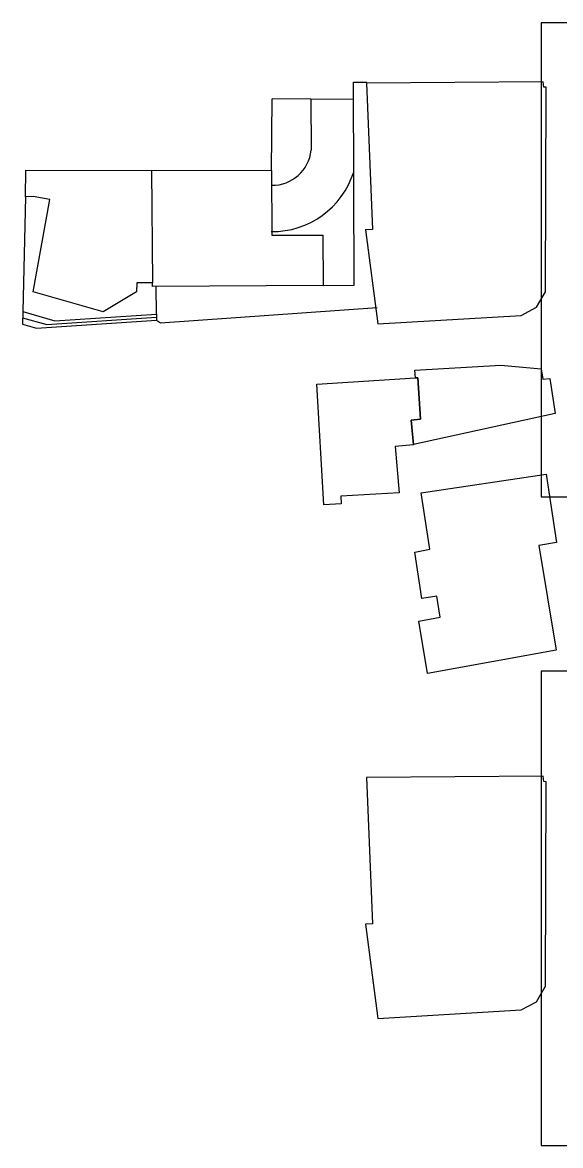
# Model space of a CAD drawing. Header units: millimetres. Extents: x -6716 to 14417, y -6142 to 137521.
# Drawn here: x -6716 to 250, y 90855 to 105400 of the extents above; entities that cross this region are included whole.
import ezdxf

# ---------------------------------------------------------------- set-up
doc = ezdxf.new("R2010")
doc.units = ezdxf.units.MM
doc.header["$LTSCALE"] = 100
doc.layers.add('RA-Floor.BoundingBox', color=55, linetype='Continuous', lineweight=20)
doc.layers.add('鄰房', color=2, linetype='Continuous', plot=False)

msp = doc.modelspace()

# ---------------------------------------------------------------- linework, layer by layer
at = {"layer": 'Defpoints'}
for points in [[(0, 99257), (8610, 99257), (8610, 105397), (0, 105397)], [(0, 90857), (8610, 90857), (8610, 96997), (0, 96997)]]:
    msp.add_lwpolyline(points, close=True, dxfattribs=at)
at = {"layer": 'RA-Floor.BoundingBox', "const_width": 5}
for points in [[(0, 105397), (8610, 105397), (8610, 99257), (0, 99257)], [(0, 96997), (8610, 96997), (8610, 90857), (0, 90857)]]:
    msp.add_lwpolyline(points, close=True, dxfattribs=at)
at = {"layer": '鄰房', "color": 8}
for p, q in [((-2431, 104628), (-2259, 104628)), ((-3490, 103481), (-3482, 104412)), ((-2981, 104408), (-3482, 104412)), ((-2981, 104408), (-2431, 104411)), ((-2981, 104408), (-2979, 103744)), ((-5045, 103485), (-5033, 102027)), ((-6712, 101655), (-6716, 101492)), ((-4982, 101623), (-4982, 101545))]:
    msp.add_line(p, q, dxfattribs=at)
for points in [[(-2825, 101992), (-2423, 101997), (-2431, 104628)], [(-2262, 104614), (-2184, 102718), (-2276, 102715), (-2114, 101496), (-261, 101604), (-59, 101712), (55, 101913), (64, 104560), (32, 104562), (27, 104633), (-2262, 104614)], [(-6675, 103143), (-6712, 101655), (-6297, 101535), (-4982, 101623), (-4984, 101981)], [(-4982, 101545), (-4928, 101508), (-2123, 101707)], [(-6716, 101492), (-6536, 101441), (-4982, 101545)], [(-6714, 101574), (-6400, 101486), (-4982, 101585)], [(-1636, 100897), (-524, 100963), (1, 100914), (19, 100780), (110, 100788), (182, 100337), (-1654, 99932), (-1683, 100248), (-1565, 100261), (-1599, 100798), (-1626, 100796), (-1636, 100897)], [(-2906, 100716), (-1626, 100796), (-1599, 100797), (-1565, 100260), (-1683, 100247), (-1654, 99931), (-1892, 99908), (-1839, 99307), (-2595, 99263), (-2589, 99164), (-2816, 99151), (-2906, 100716)], [(-1556, 99306), (63, 99550), (200, 98664), (-31, 98626), (192, 97272), (-1472, 96969), (-1585, 97648), (-1308, 97699), (-1350, 97971), (-1546, 97940), (-1638, 98539), (-1440, 98577), (-1556, 99306)], [(-2262, 95620), (-2184, 93725), (-2276, 93721), (-2114, 92502), (-261, 92611), (-59, 92718), (55, 92920), (64, 95566), (32, 95569), (27, 95639), (-2262, 95620)]]:
    msp.add_lwpolyline(points, dxfattribs=at)
msp.add_lwpolyline([(-6672, 103489), (-3490, 103481), (-3487, 102646), (-2828, 102645), (-2825, 101992), (-5034, 101981), (-5033, 102027), (-5237, 102026), (-5238, 101910), (-5672, 101651), (-6577, 101910), (-6361, 103109), (-6578, 103144), (-6675, 103143), (-6672, 103489)], close=True, dxfattribs=at)
for radius, end in [(507, 353.9846), (1107, 342.3883)]:
    msp.add_arc((-3483, 103798), radius, 269.2979, end, dxfattribs=at)

doc.saveas('drawing.dxf')
